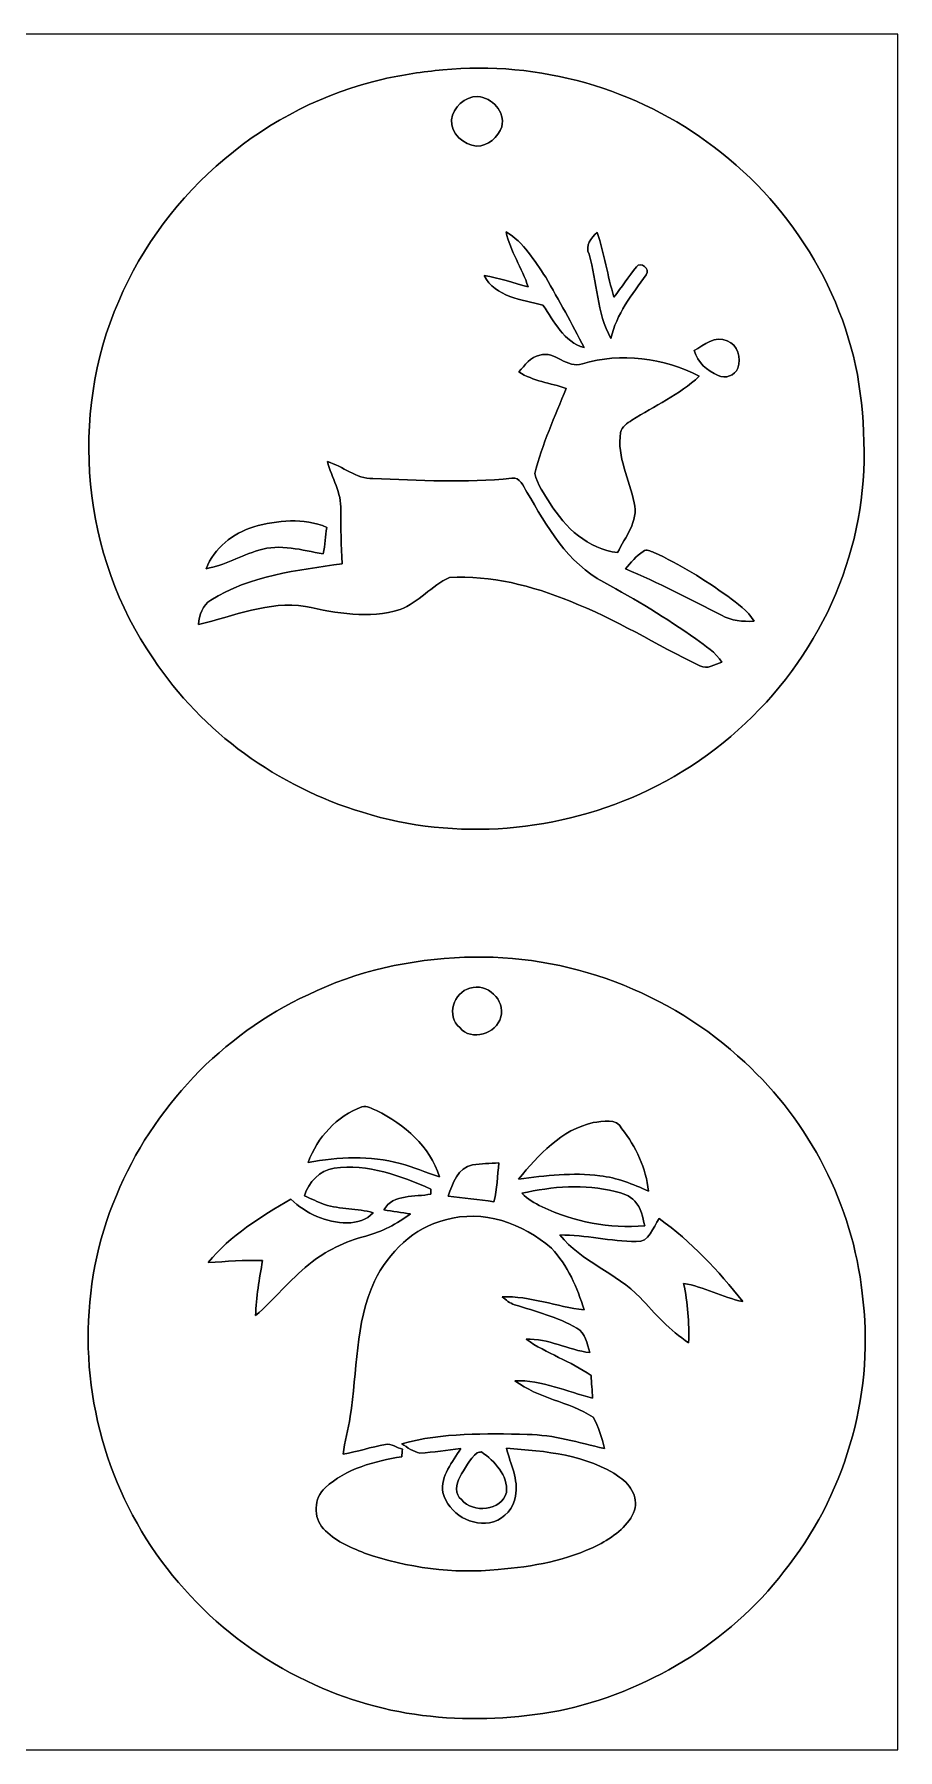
# Model space of a CAD drawing. Header units: centimetres. Extents: x -16.8 to 16.8, y -16.7 to 16.7.
# Drawn here: x 0 to 16.77, y -16.67 to 16.67 of the extents above; entities that cross this region are included whole.
import ezdxf

# ---------------------------------------------------------------- set-up
doc = ezdxf.new("R2010")
doc.units = ezdxf.units.CM
doc.header["$MEASUREMENT"] = 0
doc.layers.add('Layer 1', color=7, linetype='Continuous')

msp = doc.modelspace()

# ---------------------------------------------------------------- linework, layer by layer
at = {"layer": 'Layer 1', "color": 7}
for points, knots in [([(-16.77458, 16.66875), (-16.77458, 16.66875), (16.77458, 16.66875), (16.77458, 16.66875), (16.77458, 16.66875), (16.77458, 16.66875), (16.77458, -16.66875), (16.77458, -16.66875), (16.77458, -16.66875), (16.77458, -16.66875), (-16.77458, -16.66875), (-16.77458, -16.66875), (-16.77458, -16.66875), (-16.77458, -16.66875), (-16.77458, 16.66875), (-16.77458, 16.66875), (-16.77458, 16.66875), (-16.77458, 16.66875), (-16.77458, 16.66875), (-16.77458, 16.66875)], [0, 0, 0, 0, 0.16666667, 0.16666667, 0.16666667, 0.16666667, 0.33333333, 0.33333333, 0.33333333, 0.33333333, 0.5, 0.5, 0.5, 0.5, 0.66666667, 0.66666667, 0.66666667, 0.66666667, 1, 1, 1, 1]), ([(7.93574, 15.97731), (7.54697, 15.94344), (7.16033, 15.88347), (6.77933, 15.79915), (6.77933, 15.79915), (4.51309, 15.27881), (2.54529, 13.62534), (1.63901, 11.48433), (1.63901, 11.48433), (0.67169, 9.25442), (0.92357, 6.53344), (2.31246, 4.53425), (2.31246, 4.53425), (3.26072, 3.10198), (4.73498, 2.04117), (6.37611, 1.54869), (6.37611, 1.54869), (8.19079, 0.98072), (10.21574, 1.15711), (11.9253, 1.97767), (11.9253, 1.97767), (13.7735, 2.86244), (15.24564, 4.53566), (15.82455, 6.50804), (15.82455, 6.50804), (16.13288, 7.47289), (16.17662, 8.50441), (16.07009, 9.50595), (16.07009, 9.50595), (15.87147, 11.46916), (14.77716, 13.29725), (13.20729, 14.47624), (13.20729, 14.47624), (11.72351, 15.61853), (9.79911, 16.1604), (7.93574, 15.97731), (7.93574, 15.97731), (7.93574, 15.97731), (7.93574, 15.97731), (7.93574, 15.97731)], [0, 0, 0, 0, 0.09090909, 0.09090909, 0.09090909, 0.09090909, 0.18181818, 0.18181818, 0.18181818, 0.18181818, 0.27272727, 0.27272727, 0.27272727, 0.27272727, 0.36363636, 0.36363636, 0.36363636, 0.36363636, 0.45454545, 0.45454545, 0.45454545, 0.45454545, 0.54545455, 0.54545455, 0.54545455, 0.54545455, 0.63636364, 0.63636364, 0.63636364, 0.63636364, 0.72727273, 0.72727273, 0.72727273, 0.72727273, 0.81818182, 0.81818182, 0.81818182, 0.81818182, 1, 1, 1, 1]), ([(8.61342, 15.45907), (8.89459, 15.43438), (9.15599, 15.17121), (9.08156, 14.87311), (9.08156, 14.87311), (9.00994, 14.66956), (8.81697, 14.49387), (8.59402, 14.49317), (8.59402, 14.49317), (8.34143, 14.51998), (8.08884, 14.73835), (8.10366, 15.00576), (8.10366, 15.00576), (8.14176, 15.24882), (8.35801, 15.4619), (8.61342, 15.45907)], [0, 0, 0, 0, 0.2, 0.2, 0.2, 0.2, 0.4, 0.4, 0.4, 0.4, 0.6, 0.6, 0.6, 0.6, 1, 1, 1, 1]), ([(9.16481, 12.83194), (9.50807, 12.62556), (9.71726, 12.27032), (9.93528, 11.94752), (9.93528, 11.94752), (10.19069, 11.49491), (10.45281, 11.04547), (10.68282, 10.5791), (10.68282, 10.5791), (10.28771, 10.68317), (10.09791, 11.09768), (9.88201, 11.40178), (9.88201, 11.40178), (9.47314, 11.51149), (8.95773, 11.56441), (8.73795, 11.97998), (8.73795, 11.97998), (9.03182, 11.94012), (9.30981, 11.83287), (9.59591, 11.75985), (9.59591, 11.75985), (9.47773, 12.12744), (9.24419, 12.44953), (9.16481, 12.83194)], [0, 0, 0, 0, 0.14285714, 0.14285714, 0.14285714, 0.14285714, 0.28571429, 0.28571429, 0.28571429, 0.28571429, 0.42857143, 0.42857143, 0.42857143, 0.42857143, 0.57142857, 0.57142857, 0.57142857, 0.57142857, 0.71428571, 0.71428571, 0.71428571, 0.71428571, 1, 1, 1, 1]), ([(10.77842, 12.39273), (10.69657, 12.5663), (10.81758, 12.71376), (10.93682, 12.81889), (10.93682, 12.81889), (11.07299, 12.40649), (11.13684, 11.97504), (11.26243, 11.55982), (11.26243, 11.55982), (11.41271, 11.75314), (11.54571, 11.96058), (11.69952, 12.15108), (11.69952, 12.15108), (11.78207, 12.26397), (11.97398, 12.10592), (11.88579, 11.99515), (11.88579, 11.99515), (11.61133, 11.61027), (11.30688, 11.23103), (11.20387, 10.75725), (11.20387, 10.75725), (10.92094, 11.25432), (10.9407, 11.85439), (10.77842, 12.39273)], [0, 0, 0, 0, 0.14285714, 0.14285714, 0.14285714, 0.14285714, 0.28571429, 0.28571429, 0.28571429, 0.28571429, 0.42857143, 0.42857143, 0.42857143, 0.42857143, 0.57142857, 0.57142857, 0.57142857, 0.57142857, 0.71428571, 0.71428571, 0.71428571, 0.71428571, 1, 1, 1, 1]), ([(12.821, 10.5216), (13.00903, 10.62637), (13.22952, 10.82393), (13.46024, 10.70963), (13.46024, 10.70963), (13.67684, 10.64048), (13.73505, 10.37343), (13.66873, 10.18046), (13.66873, 10.18046), (13.61017, 10.03582), (13.4239, 9.97091), (13.28455, 10.03653), (13.28455, 10.03653), (13.07677, 10.13001), (12.88344, 10.29406), (12.821, 10.5216)], [0, 0, 0, 0, 0.2, 0.2, 0.2, 0.2, 0.4, 0.4, 0.4, 0.4, 0.6, 0.6, 0.6, 0.6, 1, 1, 1, 1]), ([(9.81992, 10.43587), (10.11696, 10.52266), (10.35297, 10.16), (10.64789, 10.26442), (10.64789, 10.26442), (11.39896, 10.49337), (12.22728, 10.38084), (12.91837, 10.02277), (12.91837, 10.02277), (12.53525, 9.66117), (12.05054, 9.44633), (11.60956, 9.17011), (11.60956, 9.17011), (11.52066, 9.10872), (11.41412, 9.04311), (11.39084, 8.92951), (11.39084, 8.92951), (11.31147, 8.45114), (11.57217, 8.01934), (11.65366, 7.56179), (11.65366, 7.56179), (11.74821, 7.2076), (11.47621, 6.89504), (11.33299, 6.59694), (11.33299, 6.59694), (10.76396, 6.65974), (10.31099, 7.08413), (10.02136, 7.55332), (10.02136, 7.55332), (9.91235, 7.73747), (9.76524, 7.91704), (9.72644, 8.13188), (9.72644, 8.13188), (9.86402, 8.70444), (10.11767, 9.24172), (10.33321, 9.78817), (10.33321, 9.78817), (10.02594, 9.89083), (9.68939, 9.92717), (9.41458, 10.10849), (9.41458, 10.10849), (9.53064, 10.23726), (9.63824, 10.39954), (9.81992, 10.43587)], [0, 0, 0, 0, 0.08333333, 0.08333333, 0.08333333, 0.08333333, 0.16666667, 0.16666667, 0.16666667, 0.16666667, 0.25, 0.25, 0.25, 0.25, 0.33333333, 0.33333333, 0.33333333, 0.33333333, 0.41666667, 0.41666667, 0.41666667, 0.41666667, 0.5, 0.5, 0.5, 0.5, 0.58333333, 0.58333333, 0.58333333, 0.58333333, 0.66666667, 0.66666667, 0.66666667, 0.66666667, 0.75, 0.75, 0.75, 0.75, 0.83333333, 0.83333333, 0.83333333, 0.83333333, 1, 1, 1, 1]), ([(5.69348, 8.36401), (5.99757, 8.27546), (6.24981, 8.02922), (6.57931, 8.03522), (6.57931, 8.03522), (7.47712, 7.99888), (8.37882, 7.94667), (9.27488, 8.04192), (9.27488, 8.04192), (9.44316, 8.07402), (9.49713, 7.88282), (9.57192, 7.77205), (9.57192, 7.77205), (9.95574, 7.11024), (10.36355, 6.3881), (11.06593, 6.02015), (11.06593, 6.02015), (11.68259, 5.68748), (12.28302, 5.32412), (12.85346, 4.91702), (12.85346, 4.91702), (13.03549, 4.78367), (13.23657, 4.65949), (13.36005, 4.46405), (13.36005, 4.46405), (13.22176, 4.43336), (13.0743, 4.31024), (12.93213, 4.39632), (12.93213, 4.39632), (12.08652, 4.80166), (11.28924, 5.31001), (10.41224, 5.64974), (10.41224, 5.64974), (9.6714, 5.95454), (8.86989, 6.15774), (8.06556, 6.11188), (8.06556, 6.11188), (7.71984, 5.95207), (7.46689, 5.63069), (7.10741, 5.48922), (7.10741, 5.48922), (6.50522, 5.30437), (5.86881, 5.41796), (5.26874, 5.55061), (5.26874, 5.55061), (4.55401, 5.66173), (3.87526, 5.35658), (3.19088, 5.201), (3.19088, 5.201), (3.20146, 5.38198), (3.27025, 5.57071), (3.42935, 5.67196), (3.42935, 5.67196), (4.19171, 6.15103), (5.10999, 6.25369), (5.98241, 6.38034), (5.98241, 6.38034), (5.96336, 6.72747), (5.95383, 7.07566), (5.95454, 7.42315), (5.95454, 7.42315), (5.97253, 7.75864), (5.77921, 8.04968), (5.69348, 8.36401)], [0, 0, 0, 0, 0.05882353, 0.05882353, 0.05882353, 0.05882353, 0.11764706, 0.11764706, 0.11764706, 0.11764706, 0.17647059, 0.17647059, 0.17647059, 0.17647059, 0.23529412, 0.23529412, 0.23529412, 0.23529412, 0.29411765, 0.29411765, 0.29411765, 0.29411765, 0.35294118, 0.35294118, 0.35294118, 0.35294118, 0.41176471, 0.41176471, 0.41176471, 0.41176471, 0.47058824, 0.47058824, 0.47058824, 0.47058824, 0.52941176, 0.52941176, 0.52941176, 0.52941176, 0.58823529, 0.58823529, 0.58823529, 0.58823529, 0.64705882, 0.64705882, 0.64705882, 0.64705882, 0.70588235, 0.70588235, 0.70588235, 0.70588235, 0.76470588, 0.76470588, 0.76470588, 0.76470588, 0.82352941, 0.82352941, 0.82352941, 0.82352941, 0.88235294, 0.88235294, 0.88235294, 0.88235294, 1, 1, 1, 1]), ([(4.26261, 7.09718), (4.72087, 7.22312), (5.23311, 7.28133), (5.68113, 7.08625), (5.68113, 7.08625), (5.65926, 6.91515), (5.65044, 6.74123), (5.61375, 6.57225), (5.61375, 6.57225), (5.20136, 6.64139), (4.77696, 6.77404), (4.36139, 6.64281), (4.36139, 6.64281), (4.01461, 6.53909), (3.69817, 6.34612), (3.33834, 6.28368), (3.33834, 6.28368), (3.4925, 6.68761), (3.86045, 6.96842), (4.26261, 7.09718)], [0, 0, 0, 0, 0.16666667, 0.16666667, 0.16666667, 0.16666667, 0.33333333, 0.33333333, 0.33333333, 0.33333333, 0.5, 0.5, 0.5, 0.5, 0.66666667, 0.66666667, 0.66666667, 0.66666667, 1, 1, 1, 1]), ([(11.8297, 6.61987), (11.89108, 6.67032), (11.9701, 6.6234), (12.0336, 6.60118), (12.0336, 6.60118), (12.54125, 6.36799), (13.01891, 6.07413), (13.47188, 5.74781), (13.47188, 5.74781), (13.65814, 5.60493), (13.86522, 5.47194), (13.98376, 5.26203), (13.98376, 5.26203), (13.76715, 5.25286), (13.5442, 5.26768), (13.35229, 5.3781), (13.35229, 5.3781), (12.73492, 5.6896), (12.12356, 6.01416), (11.48503, 6.28015), (11.48503, 6.28015), (11.58769, 6.40397), (11.69705, 6.52674), (11.8297, 6.61987)], [0, 0, 0, 0, 0.14285714, 0.14285714, 0.14285714, 0.14285714, 0.28571429, 0.28571429, 0.28571429, 0.28571429, 0.42857143, 0.42857143, 0.42857143, 0.42857143, 0.57142857, 0.57142857, 0.57142857, 0.57142857, 0.71428571, 0.71428571, 0.71428571, 0.71428571, 1, 1, 1, 1]), ([(8.35801, -1.26824), (7.31026, -1.30986), (6.2611, -1.53141), (5.31777, -1.99813), (5.31777, -1.99813), (3.64631, -2.77072), (2.29411, -4.19664), (1.59456, -5.89809), (1.59456, -5.89809), (0.84667, -7.65916), (0.87489, -9.71867), (1.60937, -11.47904), (1.60937, -11.47904), (2.32974, -13.21188), (3.73133, -14.64592), (5.44759, -15.4051), (5.44759, -15.4051), (6.96489, -16.11418), (8.71537, -16.2179), (10.34239, -15.87994), (10.34239, -15.87994), (12.04842, -15.48553), (13.62322, -14.49176), (14.66427, -13.07712), (14.66427, -13.07712), (15.80656, -11.59263), (16.33185, -9.65271), (16.08561, -7.79463), (16.08561, -7.79463), (15.89758, -6.09), (15.06432, -4.46687), (13.80208, -3.308), (13.80208, -3.308), (12.35357, -1.94028), (10.34803, -1.19063), (8.35801, -1.26824)], [0, 0, 0, 0, 0.1, 0.1, 0.1, 0.1, 0.2, 0.2, 0.2, 0.2, 0.3, 0.3, 0.3, 0.3, 0.4, 0.4, 0.4, 0.4, 0.5, 0.5, 0.5, 0.5, 0.6, 0.6, 0.6, 0.6, 0.7, 0.7, 0.7, 0.7, 0.8, 0.8, 0.8, 0.8, 1, 1, 1, 1]), ([(8.4649, -1.87008), (8.78417, -1.75719), (9.16658, -2.10185), (9.06286, -2.42888), (9.06286, -2.42888), (8.9789, -2.75696), (8.49348, -2.91148), (8.26452, -2.63596), (8.26452, -2.63596), (7.99959, -2.41618), (8.14387, -1.94592), (8.4649, -1.87008)], [0, 0, 0, 0, 0.25, 0.25, 0.25, 0.25, 0.5, 0.5, 0.5, 0.5, 1, 1, 1, 1]), ([(6.36482, -4.17442), (6.46571, -4.14267), (6.56061, -4.21428), (6.65092, -4.24815), (6.65092, -4.24815), (7.18749, -4.51026), (7.69267, -4.947), (7.87047, -5.53438), (7.87047, -5.53438), (7.61189, -5.46206), (7.36917, -5.34), (7.10812, -5.27685), (7.10812, -5.27685), (6.52462, -5.11598), (5.91044, -5.15303), (5.32095, -5.25463), (5.32095, -5.25463), (5.49663, -4.76814), (5.87834, -4.35857), (6.36482, -4.17442)], [0, 0, 0, 0, 0.16666667, 0.16666667, 0.16666667, 0.16666667, 0.33333333, 0.33333333, 0.33333333, 0.33333333, 0.5, 0.5, 0.5, 0.5, 0.66666667, 0.66666667, 0.66666667, 0.66666667, 1, 1, 1, 1]), ([(10.8585, -4.47957), (11.043, -4.46581), (11.31288, -4.37974), (11.41554, -4.60093), (11.41554, -4.60093), (11.69106, -4.9463), (11.88544, -5.37034), (11.93306, -5.81237), (11.93306, -5.81237), (11.62932, -5.6829), (11.32064, -5.54602), (10.98832, -5.51709), (10.98832, -5.51709), (10.46127, -5.44442), (9.93246, -5.51215), (9.40964, -5.57953), (9.40964, -5.57953), (9.79135, -5.10787), (10.24184, -4.62068), (10.8585, -4.47957)], [0, 0, 0, 0, 0.16666667, 0.16666667, 0.16666667, 0.16666667, 0.33333333, 0.33333333, 0.33333333, 0.33333333, 0.5, 0.5, 0.5, 0.5, 0.66666667, 0.66666667, 0.66666667, 0.66666667, 1, 1, 1, 1]), ([(5.82542, -5.3654), (6.47806, -5.28002), (7.11588, -5.51533), (7.70467, -5.7725), (7.70467, -5.7725), (7.70537, -5.79684), (7.70643, -5.84518), (7.70714, -5.86952), (7.70714, -5.86952), (7.39951, -5.93654), (6.97689, -5.86176), (6.78921, -6.17643), (6.78921, -6.17643), (6.96172, -6.20677), (7.13387, -6.23006), (7.30779, -6.25757), (7.30779, -6.25757), (7.04497, -6.44772), (6.75464, -6.60647), (6.43855, -6.68549), (6.43855, -6.68549), (6.03709, -6.79027), (5.65714, -6.97724), (5.33471, -7.23865), (5.33471, -7.23865), (4.95935, -7.5378), (4.6609, -7.9188), (4.30001, -8.23348), (4.30001, -8.23348), (4.30918, -7.87294), (4.37127, -7.51805), (4.43442, -7.16421), (4.43442, -7.16421), (4.0827, -7.14199), (3.73168, -7.18608), (3.38067, -7.20055), (3.38067, -7.20055), (3.80859, -6.67068), (4.40231, -6.31119), (4.98263, -5.97041), (4.98263, -5.97041), (5.27897, -6.25193), (5.66879, -6.42585), (6.08048, -6.43184), (6.08048, -6.43184), (6.26427, -6.42338), (6.45795, -6.37681), (6.58389, -6.23323), (6.58389, -6.23323), (6.27521, -6.14539), (5.94501, -6.17432), (5.63951, -6.07201), (5.63951, -6.07201), (5.50474, -6.02368), (5.37633, -5.96124), (5.24651, -5.90268), (5.24651, -5.90268), (5.33224, -5.63915), (5.54143, -5.41161), (5.82542, -5.3654)], [0, 0, 0, 0, 0.0625, 0.0625, 0.0625, 0.0625, 0.125, 0.125, 0.125, 0.125, 0.1875, 0.1875, 0.1875, 0.1875, 0.25, 0.25, 0.25, 0.25, 0.3125, 0.3125, 0.3125, 0.3125, 0.375, 0.375, 0.375, 0.375, 0.4375, 0.4375, 0.4375, 0.4375, 0.5, 0.5, 0.5, 0.5, 0.5625, 0.5625, 0.5625, 0.5625, 0.625, 0.625, 0.625, 0.625, 0.6875, 0.6875, 0.6875, 0.6875, 0.75, 0.75, 0.75, 0.75, 0.8125, 0.8125, 0.8125, 0.8125, 0.875, 0.875, 0.875, 0.875, 1, 1, 1, 1]), ([(8.515, -5.30507), (8.68292, -5.27861), (8.85507, -5.27579), (9.02582, -5.26521), (9.02582, -5.26521), (8.99901, -5.51639), (8.99689, -5.77427), (8.92951, -6.02015), (8.92951, -6.02015), (8.63353, -5.97535), (8.33543, -5.95066), (8.0391, -5.90938), (8.0391, -5.90938), (8.128, -5.67337), (8.22819, -5.34635), (8.515, -5.30507)], [0, 0, 0, 0, 0.2, 0.2, 0.2, 0.2, 0.4, 0.4, 0.4, 0.4, 0.6, 0.6, 0.6, 0.6, 1, 1, 1, 1]), ([(9.47173, -5.85576), (10.06334, -5.72206), (10.69093, -5.66808), (11.28466, -5.81942), (11.28466, -5.81942), (11.4233, -5.85152), (11.56829, -5.89668), (11.6653, -6.00851), (11.6653, -6.00851), (11.79583, -6.13339), (11.81735, -6.32354), (11.85933, -6.48864), (11.85933, -6.48864), (11.17565, -6.54579), (10.4835, -6.41103), (9.86508, -6.11822), (9.86508, -6.11822), (9.72361, -6.04661), (9.58144, -5.97147), (9.47173, -5.85576)], [0, 0, 0, 0, 0.16666667, 0.16666667, 0.16666667, 0.16666667, 0.33333333, 0.33333333, 0.33333333, 0.33333333, 0.5, 0.5, 0.5, 0.5, 0.66666667, 0.66666667, 0.66666667, 0.66666667, 1, 1, 1, 1]), ([(7.99077, -6.37187), (8.71326, -6.16373), (9.49889, -6.43678), (10.04605, -6.92291), (10.04605, -6.92291), (10.36144, -7.2577), (10.55299, -7.68632), (10.68141, -8.12341), (10.68141, -8.12341), (10.14801, -8.06132), (9.63542, -7.84754), (9.09073, -7.86589), (9.09073, -7.86589), (9.1627, -7.92692), (9.23713, -7.99147), (9.32921, -8.0204), (9.32921, -8.0204), (9.73949, -8.15128), (10.16388, -8.25782), (10.54029, -8.47478), (10.54029, -8.47478), (10.7121, -8.57003), (10.73926, -8.7817), (10.79324, -8.95174), (10.79324, -8.95174), (10.37343, -8.90446), (9.98255, -8.66528), (9.5564, -8.6935), (9.5564, -8.6935), (9.95186, -8.97114), (10.42106, -9.11719), (10.81758, -9.39624), (10.81758, -9.39624), (10.82675, -9.54264), (10.83769, -9.68939), (10.84792, -9.83686), (10.84792, -9.83686), (10.34979, -9.71303), (9.86049, -9.47773), (9.33838, -9.4996), (9.33838, -9.4996), (9.79276, -9.84038), (10.38366, -9.90141), (10.85568, -10.20586), (10.85568, -10.20586), (10.96892, -10.38931), (11.02536, -10.60662), (11.07687, -10.81652), (11.07687, -10.81652), (10.58157, -10.70081), (10.0898, -10.54947), (9.57721, -10.54065), (9.57721, -10.54065), (8.76582, -10.52583), (7.9308, -10.50466), (7.14199, -10.72197), (7.14199, -10.72197), (7.24994, -10.79606), (7.36, -10.88037), (7.49229, -10.90295), (7.49229, -10.90295), (7.75794, -10.89342), (8.02005, -10.84262), (8.28428, -10.81687), (8.28428, -10.81687), (8.13259, -11.07969), (7.8867, -11.34357), (7.94032, -11.67236), (7.94032, -11.67236), (8.04439, -12.08581), (8.51041, -12.35463), (8.92246, -12.24033), (8.92246, -12.24033), (9.14329, -12.16484), (9.31227, -11.97434), (9.34649, -11.74291), (9.34649, -11.74291), (9.41493, -11.4173), (9.24807, -11.11638), (9.17363, -10.80911), (9.17363, -10.80911), (9.92893, -10.86767), (10.7375, -10.93047), (11.37885, -11.37567), (11.37885, -11.37567), (11.59192, -11.51643), (11.75808, -11.80994), (11.64308, -12.06253), (11.64308, -12.06253), (11.5129, -12.35357), (11.23174, -12.5409), (10.96081, -12.68871), (10.96081, -12.68871), (10.35685, -12.98963), (9.68093, -13.11628), (9.01277, -13.16672), (9.01277, -13.16672), (8.13682, -13.25598), (7.24464, -13.13568), (6.41491, -12.8464), (6.41491, -12.8464), (6.12669, -12.73351), (5.83177, -12.6051), (5.61622, -12.37544), (5.61622, -12.37544), (5.41796, -12.15778), (5.42819, -11.77502), (5.65185, -11.57817), (5.65185, -11.57817), (6.05578, -11.20175), (6.60964, -11.06382), (7.13916, -10.97562), (7.13916, -10.97562), (7.14304, -10.92694), (7.14728, -10.87896), (7.15186, -10.83098), (7.15186, -10.83098), (7.04427, -10.79888), (6.94231, -10.71316), (6.82519, -10.73679), (6.82519, -10.73679), (6.54579, -10.78689), (6.27592, -10.87579), (5.99757, -10.92729), (5.99757, -10.92729), (6.02968, -10.68105), (6.10235, -10.44222), (6.13551, -10.19634), (6.13551, -10.19634), (6.2738, -9.3151), (6.23217, -8.38764), (6.60894, -7.56003), (6.60894, -7.56003), (6.88693, -7.01005), (7.37059, -6.50769), (7.99077, -6.37187)], [0, 0, 0, 0, 0.02857143, 0.02857143, 0.02857143, 0.02857143, 0.05714286, 0.05714286, 0.05714286, 0.05714286, 0.08571429, 0.08571429, 0.08571429, 0.08571429, 0.11428571, 0.11428571, 0.11428571, 0.11428571, 0.14285714, 0.14285714, 0.14285714, 0.14285714, 0.17142857, 0.17142857, 0.17142857, 0.17142857, 0.2, 0.2, 0.2, 0.2, 0.22857143, 0.22857143, 0.22857143, 0.22857143, 0.25714286, 0.25714286, 0.25714286, 0.25714286, 0.28571429, 0.28571429, 0.28571429, 0.28571429, 0.31428571, 0.31428571, 0.31428571, 0.31428571, 0.34285714, 0.34285714, 0.34285714, 0.34285714, 0.37142857, 0.37142857, 0.37142857, 0.37142857, 0.4, 0.4, 0.4, 0.4, 0.42857143, 0.42857143, 0.42857143, 0.42857143, 0.45714286, 0.45714286, 0.45714286, 0.45714286, 0.48571429, 0.48571429, 0.48571429, 0.48571429, 0.51428571, 0.51428571, 0.51428571, 0.51428571, 0.54285714, 0.54285714, 0.54285714, 0.54285714, 0.57142857, 0.57142857, 0.57142857, 0.57142857, 0.6, 0.6, 0.6, 0.6, 0.62857143, 0.62857143, 0.62857143, 0.62857143, 0.65714286, 0.65714286, 0.65714286, 0.65714286, 0.68571429, 0.68571429, 0.68571429, 0.68571429, 0.71428571, 0.71428571, 0.71428571, 0.71428571, 0.74285714, 0.74285714, 0.74285714, 0.74285714, 0.77142857, 0.77142857, 0.77142857, 0.77142857, 0.8, 0.8, 0.8, 0.8, 0.82857143, 0.82857143, 0.82857143, 0.82857143, 0.85714286, 0.85714286, 0.85714286, 0.85714286, 0.88571429, 0.88571429, 0.88571429, 0.88571429, 0.91428571, 0.91428571, 0.91428571, 0.91428571, 0.94285714, 0.94285714, 0.94285714, 0.94285714, 1, 1, 1, 1]), ([(12.14155, -6.34824), (12.76456, -6.79168), (13.29161, -7.36141), (13.76398, -7.95831), (13.76398, -7.95831), (13.36851, -7.88282), (13.01291, -7.67045), (12.61533, -7.60624), (12.61533, -7.60624), (12.69788, -7.98442), (12.7254, -8.37177), (12.71341, -8.75877), (12.71341, -8.75877), (12.34863, -8.52417), (12.06218, -8.19467), (11.76867, -7.8807), (11.76867, -7.8807), (11.31041, -7.40163), (10.62849, -7.18679), (10.21256, -6.66538), (10.21256, -6.66538), (10.71069, -6.66468), (11.19822, -6.7885), (11.69599, -6.79379), (11.69599, -6.79379), (11.94929, -6.81708), (12.01984, -6.51439), (12.14155, -6.34824)], [0, 0, 0, 0, 0.125, 0.125, 0.125, 0.125, 0.25, 0.25, 0.25, 0.25, 0.375, 0.375, 0.375, 0.375, 0.5, 0.5, 0.5, 0.5, 0.625, 0.625, 0.625, 0.625, 0.75, 0.75, 0.75, 0.75, 1, 1, 1, 1]), ([(8.6046, -10.89695), (8.62577, -10.89272), (8.6681, -10.88461), (8.68927, -10.88037), (8.68927, -10.88037), (8.94186, -11.06629), (9.20785, -11.32805), (9.17222, -11.67342), (9.17222, -11.67342), (9.07415, -12.03113), (8.52417, -12.07841), (8.29874, -11.80959), (8.29874, -11.80959), (8.16292, -11.70481), (8.19573, -11.50691), (8.26558, -11.37285), (8.26558, -11.37285), (8.3633, -11.20599), (8.45679, -11.02572), (8.6046, -10.89695)], [0, 0, 0, 0, 0.16666667, 0.16666667, 0.16666667, 0.16666667, 0.33333333, 0.33333333, 0.33333333, 0.33333333, 0.5, 0.5, 0.5, 0.5, 0.66666667, 0.66666667, 0.66666667, 0.66666667, 1, 1, 1, 1])]:
    msp.add_open_spline(points, degree=3, knots=knots, dxfattribs=at)
at = {"layer": 'Layer 1', "color": 251}
for points, knots in [([(7.93574, 15.97731), (9.79911, 16.1604), (11.72351, 15.61853), (13.20729, 14.47624), (13.20729, 14.47624), (14.77716, 13.29725), (15.87147, 11.46916), (16.07009, 9.50595), (16.07009, 9.50595), (16.17662, 8.50441), (16.13288, 7.47289), (15.82455, 6.50804), (15.82455, 6.50804), (15.24564, 4.53566), (13.7735, 2.86244), (11.9253, 1.97767), (11.9253, 1.97767), (10.21574, 1.15711), (8.19079, 0.98072), (6.37611, 1.54869), (6.37611, 1.54869), (4.73498, 2.04117), (3.26072, 3.10198), (2.31246, 4.53425), (2.31246, 4.53425), (0.92357, 6.53344), (0.67169, 9.25442), (1.63901, 11.48433), (1.63901, 11.48433), (2.54529, 13.62534), (4.51309, 15.27881), (6.77933, 15.79915), (6.77933, 15.79915), (7.16033, 15.88347), (7.54697, 15.94344), (7.93574, 15.97731), (7.93574, 15.97731), (7.93574, 15.97731), (7.93574, 15.97731), (7.93574, 15.97731)], [0, 0, 0, 0, 0.09090909, 0.09090909, 0.09090909, 0.09090909, 0.18181818, 0.18181818, 0.18181818, 0.18181818, 0.27272727, 0.27272727, 0.27272727, 0.27272727, 0.36363636, 0.36363636, 0.36363636, 0.36363636, 0.45454545, 0.45454545, 0.45454545, 0.45454545, 0.54545455, 0.54545455, 0.54545455, 0.54545455, 0.63636364, 0.63636364, 0.63636364, 0.63636364, 0.72727273, 0.72727273, 0.72727273, 0.72727273, 0.81818182, 0.81818182, 0.81818182, 0.81818182, 1, 1, 1, 1]), ([(8.61342, 15.45907), (8.35801, 15.4619), (8.14176, 15.24882), (8.10366, 15.00576), (8.10366, 15.00576), (8.08884, 14.73835), (8.34143, 14.51998), (8.59402, 14.49317), (8.59402, 14.49317), (8.81697, 14.49387), (9.00994, 14.66956), (9.08156, 14.87311), (9.08156, 14.87311), (9.15599, 15.17121), (8.89459, 15.43438), (8.61342, 15.45907), (8.61342, 15.45907), (8.61342, 15.45907), (8.61342, 15.45907), (8.61342, 15.45907)], [0, 0, 0, 0, 0.16666667, 0.16666667, 0.16666667, 0.16666667, 0.33333333, 0.33333333, 0.33333333, 0.33333333, 0.5, 0.5, 0.5, 0.5, 0.66666667, 0.66666667, 0.66666667, 0.66666667, 1, 1, 1, 1]), ([(9.16481, 12.83194), (9.24419, 12.44953), (9.47773, 12.12744), (9.59591, 11.75985), (9.59591, 11.75985), (9.30981, 11.83287), (9.03182, 11.94012), (8.73795, 11.97998), (8.73795, 11.97998), (8.95773, 11.56441), (9.47314, 11.51149), (9.88201, 11.40178), (9.88201, 11.40178), (10.09791, 11.09768), (10.28771, 10.68317), (10.68282, 10.5791), (10.68282, 10.5791), (10.45281, 11.04547), (10.19069, 11.49491), (9.93528, 11.94752), (9.93528, 11.94752), (9.71726, 12.27032), (9.50807, 12.62556), (9.16481, 12.83194), (9.16481, 12.83194), (9.16481, 12.83194), (9.16481, 12.83194), (9.16481, 12.83194)], [0, 0, 0, 0, 0.125, 0.125, 0.125, 0.125, 0.25, 0.25, 0.25, 0.25, 0.375, 0.375, 0.375, 0.375, 0.5, 0.5, 0.5, 0.5, 0.625, 0.625, 0.625, 0.625, 0.75, 0.75, 0.75, 0.75, 1, 1, 1, 1]), ([(10.77842, 12.39273), (10.9407, 11.85439), (10.92094, 11.25432), (11.20387, 10.75725), (11.20387, 10.75725), (11.30688, 11.23103), (11.61133, 11.61027), (11.88579, 11.99515), (11.88579, 11.99515), (11.97398, 12.10592), (11.78207, 12.26397), (11.69952, 12.15108), (11.69952, 12.15108), (11.54571, 11.96058), (11.41271, 11.75314), (11.26243, 11.55982), (11.26243, 11.55982), (11.13684, 11.97504), (11.07299, 12.40649), (10.93682, 12.81889), (10.93682, 12.81889), (10.81758, 12.71376), (10.69657, 12.5663), (10.77842, 12.39273), (10.77842, 12.39273), (10.77842, 12.39273), (10.77842, 12.39273), (10.77842, 12.39273)], [0, 0, 0, 0, 0.125, 0.125, 0.125, 0.125, 0.25, 0.25, 0.25, 0.25, 0.375, 0.375, 0.375, 0.375, 0.5, 0.5, 0.5, 0.5, 0.625, 0.625, 0.625, 0.625, 0.75, 0.75, 0.75, 0.75, 1, 1, 1, 1]), ([(12.821, 10.5216), (12.88344, 10.29406), (13.07677, 10.13001), (13.28455, 10.03653), (13.28455, 10.03653), (13.4239, 9.97091), (13.61017, 10.03582), (13.66873, 10.18046), (13.66873, 10.18046), (13.73505, 10.37343), (13.67684, 10.64048), (13.46024, 10.70963), (13.46024, 10.70963), (13.22952, 10.82393), (13.00903, 10.62637), (12.821, 10.5216), (12.821, 10.5216), (12.821, 10.5216), (12.821, 10.5216), (12.821, 10.5216)], [0, 0, 0, 0, 0.16666667, 0.16666667, 0.16666667, 0.16666667, 0.33333333, 0.33333333, 0.33333333, 0.33333333, 0.5, 0.5, 0.5, 0.5, 0.66666667, 0.66666667, 0.66666667, 0.66666667, 1, 1, 1, 1]), ([(9.81992, 10.43587), (9.63824, 10.39954), (9.53064, 10.23726), (9.41458, 10.10849), (9.41458, 10.10849), (9.68939, 9.92717), (10.02594, 9.89083), (10.33321, 9.78817), (10.33321, 9.78817), (10.11767, 9.24172), (9.86402, 8.70444), (9.72644, 8.13188), (9.72644, 8.13188), (9.76524, 7.91704), (9.91235, 7.73747), (10.02136, 7.55332), (10.02136, 7.55332), (10.31099, 7.08413), (10.76396, 6.65974), (11.33299, 6.59694), (11.33299, 6.59694), (11.47621, 6.89504), (11.74821, 7.2076), (11.65366, 7.56179), (11.65366, 7.56179), (11.57217, 8.01934), (11.31147, 8.45114), (11.39084, 8.92951), (11.39084, 8.92951), (11.41412, 9.04311), (11.52066, 9.10872), (11.60956, 9.17011), (11.60956, 9.17011), (12.05054, 9.44633), (12.53525, 9.66117), (12.91837, 10.02277), (12.91837, 10.02277), (12.22728, 10.38084), (11.39896, 10.49337), (10.64789, 10.26442), (10.64789, 10.26442), (10.35297, 10.16), (10.11696, 10.52266), (9.81992, 10.43587), (9.81992, 10.43587), (9.81992, 10.43587), (9.81992, 10.43587), (9.81992, 10.43587)], [0, 0, 0, 0, 0.07692308, 0.07692308, 0.07692308, 0.07692308, 0.15384615, 0.15384615, 0.15384615, 0.15384615, 0.23076923, 0.23076923, 0.23076923, 0.23076923, 0.30769231, 0.30769231, 0.30769231, 0.30769231, 0.38461538, 0.38461538, 0.38461538, 0.38461538, 0.46153846, 0.46153846, 0.46153846, 0.46153846, 0.53846154, 0.53846154, 0.53846154, 0.53846154, 0.61538462, 0.61538462, 0.61538462, 0.61538462, 0.69230769, 0.69230769, 0.69230769, 0.69230769, 0.76923077, 0.76923077, 0.76923077, 0.76923077, 0.84615385, 0.84615385, 0.84615385, 0.84615385, 1, 1, 1, 1]), ([(5.69348, 8.36401), (5.77921, 8.04968), (5.97253, 7.75864), (5.95454, 7.42315), (5.95454, 7.42315), (5.95383, 7.07566), (5.96336, 6.72747), (5.98241, 6.38034), (5.98241, 6.38034), (5.10999, 6.25369), (4.19171, 6.15103), (3.42935, 5.67196), (3.42935, 5.67196), (3.27025, 5.57071), (3.20146, 5.38198), (3.19088, 5.201), (3.19088, 5.201), (3.87526, 5.35658), (4.55401, 5.66173), (5.26874, 5.55061), (5.26874, 5.55061), (5.86881, 5.41796), (6.50522, 5.30437), (7.10741, 5.48922), (7.10741, 5.48922), (7.46689, 5.63069), (7.71984, 5.95207), (8.06556, 6.11188), (8.06556, 6.11188), (8.86989, 6.15774), (9.6714, 5.95454), (10.41224, 5.64974), (10.41224, 5.64974), (11.28924, 5.31001), (12.08652, 4.80166), (12.93213, 4.39632), (12.93213, 4.39632), (13.0743, 4.31024), (13.22176, 4.43336), (13.36005, 4.46405), (13.36005, 4.46405), (13.23657, 4.65949), (13.03549, 4.78367), (12.85346, 4.91702), (12.85346, 4.91702), (12.28302, 5.32412), (11.68259, 5.68748), (11.06593, 6.02015), (11.06593, 6.02015), (10.36355, 6.3881), (9.95574, 7.11024), (9.57192, 7.77205), (9.57192, 7.77205), (9.49713, 7.88282), (9.44316, 8.07402), (9.27488, 8.04192), (9.27488, 8.04192), (8.37882, 7.94667), (7.47712, 7.99888), (6.57931, 8.03522), (6.57931, 8.03522), (6.24981, 8.02922), (5.99757, 8.27546), (5.69348, 8.36401), (5.69348, 8.36401), (5.69348, 8.36401), (5.69348, 8.36401), (5.69348, 8.36401)], [0, 0, 0, 0, 0.05555556, 0.05555556, 0.05555556, 0.05555556, 0.11111111, 0.11111111, 0.11111111, 0.11111111, 0.16666667, 0.16666667, 0.16666667, 0.16666667, 0.22222222, 0.22222222, 0.22222222, 0.22222222, 0.27777778, 0.27777778, 0.27777778, 0.27777778, 0.33333333, 0.33333333, 0.33333333, 0.33333333, 0.38888889, 0.38888889, 0.38888889, 0.38888889, 0.44444444, 0.44444444, 0.44444444, 0.44444444, 0.5, 0.5, 0.5, 0.5, 0.55555556, 0.55555556, 0.55555556, 0.55555556, 0.61111111, 0.61111111, 0.61111111, 0.61111111, 0.66666667, 0.66666667, 0.66666667, 0.66666667, 0.72222222, 0.72222222, 0.72222222, 0.72222222, 0.77777778, 0.77777778, 0.77777778, 0.77777778, 0.83333333, 0.83333333, 0.83333333, 0.83333333, 0.88888889, 0.88888889, 0.88888889, 0.88888889, 1, 1, 1, 1]), ([(4.26261, 7.09718), (3.86045, 6.96842), (3.4925, 6.68761), (3.33834, 6.28368), (3.33834, 6.28368), (3.69817, 6.34612), (4.01461, 6.53909), (4.36139, 6.64281), (4.36139, 6.64281), (4.77696, 6.77404), (5.20136, 6.64139), (5.61375, 6.57225), (5.61375, 6.57225), (5.65044, 6.74123), (5.65926, 6.91515), (5.68113, 7.08625), (5.68113, 7.08625), (5.23311, 7.28133), (4.72087, 7.22312), (4.26261, 7.09718), (4.26261, 7.09718), (4.26261, 7.09718), (4.26261, 7.09718), (4.26261, 7.09718)], [0, 0, 0, 0, 0.14285714, 0.14285714, 0.14285714, 0.14285714, 0.28571429, 0.28571429, 0.28571429, 0.28571429, 0.42857143, 0.42857143, 0.42857143, 0.42857143, 0.57142857, 0.57142857, 0.57142857, 0.57142857, 0.71428571, 0.71428571, 0.71428571, 0.71428571, 1, 1, 1, 1]), ([(11.8297, 6.61987), (11.69705, 6.52674), (11.58769, 6.40397), (11.48503, 6.28015), (11.48503, 6.28015), (12.12356, 6.01416), (12.73492, 5.6896), (13.35229, 5.3781), (13.35229, 5.3781), (13.5442, 5.26768), (13.76715, 5.25286), (13.98376, 5.26203), (13.98376, 5.26203), (13.86522, 5.47194), (13.65814, 5.60493), (13.47188, 5.74781), (13.47188, 5.74781), (13.01891, 6.07413), (12.54125, 6.36799), (12.0336, 6.60118), (12.0336, 6.60118), (11.9701, 6.6234), (11.89108, 6.67032), (11.8297, 6.61987)], [0, 0, 0, 0, 0.14285714, 0.14285714, 0.14285714, 0.14285714, 0.28571429, 0.28571429, 0.28571429, 0.28571429, 0.42857143, 0.42857143, 0.42857143, 0.42857143, 0.57142857, 0.57142857, 0.57142857, 0.57142857, 0.71428571, 0.71428571, 0.71428571, 0.71428571, 1, 1, 1, 1]), ([(8.35801, -1.26824), (10.34803, -1.19063), (12.35357, -1.94028), (13.80208, -3.308), (13.80208, -3.308), (15.06432, -4.46687), (15.89758, -6.09), (16.08561, -7.79463), (16.08561, -7.79463), (16.33185, -9.65271), (15.80656, -11.59263), (14.66427, -13.07712), (14.66427, -13.07712), (13.62322, -14.49176), (12.04842, -15.48553), (10.34239, -15.87994), (10.34239, -15.87994), (8.71537, -16.2179), (6.96489, -16.11418), (5.44759, -15.4051), (5.44759, -15.4051), (3.73133, -14.64592), (2.32974, -13.21188), (1.60937, -11.47904), (1.60937, -11.47904), (0.87489, -9.71867), (0.84667, -7.65916), (1.59456, -5.89809), (1.59456, -5.89809), (2.29411, -4.19664), (3.64631, -2.77072), (5.31777, -1.99813), (5.31777, -1.99813), (6.2611, -1.53141), (7.31026, -1.30986), (8.35801, -1.26824), (8.35801, -1.26824), (8.35801, -1.26824), (8.35801, -1.26824), (8.35801, -1.26824)], [0, 0, 0, 0, 0.09090909, 0.09090909, 0.09090909, 0.09090909, 0.18181818, 0.18181818, 0.18181818, 0.18181818, 0.27272727, 0.27272727, 0.27272727, 0.27272727, 0.36363636, 0.36363636, 0.36363636, 0.36363636, 0.45454545, 0.45454545, 0.45454545, 0.45454545, 0.54545455, 0.54545455, 0.54545455, 0.54545455, 0.63636364, 0.63636364, 0.63636364, 0.63636364, 0.72727273, 0.72727273, 0.72727273, 0.72727273, 0.81818182, 0.81818182, 0.81818182, 0.81818182, 1, 1, 1, 1]), ([(8.4649, -1.87008), (8.14387, -1.94592), (7.99959, -2.41618), (8.26452, -2.63596), (8.26452, -2.63596), (8.49348, -2.91148), (8.9789, -2.75696), (9.06286, -2.42888), (9.06286, -2.42888), (9.16658, -2.10185), (8.78417, -1.75719), (8.4649, -1.87008), (8.4649, -1.87008), (8.4649, -1.87008), (8.4649, -1.87008), (8.4649, -1.87008)], [0, 0, 0, 0, 0.2, 0.2, 0.2, 0.2, 0.4, 0.4, 0.4, 0.4, 0.6, 0.6, 0.6, 0.6, 1, 1, 1, 1]), ([(6.36482, -4.17442), (5.87834, -4.35857), (5.49663, -4.76814), (5.32095, -5.25463), (5.32095, -5.25463), (5.91044, -5.15303), (6.52462, -5.11598), (7.10812, -5.27685), (7.10812, -5.27685), (7.36917, -5.34), (7.61189, -5.46206), (7.87047, -5.53438), (7.87047, -5.53438), (7.69267, -4.947), (7.18749, -4.51026), (6.65092, -4.24815), (6.65092, -4.24815), (6.56061, -4.21428), (6.46571, -4.14267), (6.36482, -4.17442), (6.36482, -4.17442), (6.36482, -4.17442), (6.36482, -4.17442), (6.36482, -4.17442)], [0, 0, 0, 0, 0.14285714, 0.14285714, 0.14285714, 0.14285714, 0.28571429, 0.28571429, 0.28571429, 0.28571429, 0.42857143, 0.42857143, 0.42857143, 0.42857143, 0.57142857, 0.57142857, 0.57142857, 0.57142857, 0.71428571, 0.71428571, 0.71428571, 0.71428571, 1, 1, 1, 1]), ([(10.8585, -4.47957), (10.24184, -4.62068), (9.79135, -5.10787), (9.40964, -5.57953), (9.40964, -5.57953), (9.93246, -5.51215), (10.46127, -5.44442), (10.98832, -5.51709), (10.98832, -5.51709), (11.32064, -5.54602), (11.62932, -5.6829), (11.93306, -5.81237), (11.93306, -5.81237), (11.88544, -5.37034), (11.69106, -4.9463), (11.41554, -4.60093), (11.41554, -4.60093), (11.31288, -4.37974), (11.043, -4.46581), (10.8585, -4.47957), (10.8585, -4.47957), (10.8585, -4.47957), (10.8585, -4.47957), (10.8585, -4.47957)], [0, 0, 0, 0, 0.14285714, 0.14285714, 0.14285714, 0.14285714, 0.28571429, 0.28571429, 0.28571429, 0.28571429, 0.42857143, 0.42857143, 0.42857143, 0.42857143, 0.57142857, 0.57142857, 0.57142857, 0.57142857, 0.71428571, 0.71428571, 0.71428571, 0.71428571, 1, 1, 1, 1]), ([(5.82542, -5.3654), (5.54143, -5.41161), (5.33224, -5.63915), (5.24651, -5.90268), (5.24651, -5.90268), (5.37633, -5.96124), (5.50474, -6.02368), (5.63951, -6.07201), (5.63951, -6.07201), (5.94501, -6.17432), (6.27521, -6.14539), (6.58389, -6.23323), (6.58389, -6.23323), (6.45795, -6.37681), (6.26427, -6.42338), (6.08048, -6.43184), (6.08048, -6.43184), (5.66879, -6.42585), (5.27897, -6.25193), (4.98263, -5.97041), (4.98263, -5.97041), (4.40231, -6.31119), (3.80859, -6.67068), (3.38067, -7.20055), (3.38067, -7.20055), (3.73168, -7.18608), (4.0827, -7.14199), (4.43442, -7.16421), (4.43442, -7.16421), (4.37127, -7.51805), (4.30918, -7.87294), (4.30001, -8.23348), (4.30001, -8.23348), (4.6609, -7.9188), (4.95935, -7.5378), (5.33471, -7.23865), (5.33471, -7.23865), (5.65714, -6.97724), (6.03709, -6.79027), (6.43855, -6.68549), (6.43855, -6.68549), (6.75464, -6.60647), (7.04497, -6.44772), (7.30779, -6.25757), (7.30779, -6.25757), (7.13387, -6.23006), (6.96172, -6.20677), (6.78921, -6.17643), (6.78921, -6.17643), (6.97689, -5.86176), (7.39951, -5.93654), (7.70714, -5.86952), (7.70714, -5.86952), (7.70643, -5.84518), (7.70537, -5.79684), (7.70467, -5.7725), (7.70467, -5.7725), (7.11588, -5.51533), (6.47806, -5.28002), (5.82542, -5.3654), (5.82542, -5.3654), (5.82542, -5.3654), (5.82542, -5.3654), (5.82542, -5.3654)], [0, 0, 0, 0, 0.05882353, 0.05882353, 0.05882353, 0.05882353, 0.11764706, 0.11764706, 0.11764706, 0.11764706, 0.17647059, 0.17647059, 0.17647059, 0.17647059, 0.23529412, 0.23529412, 0.23529412, 0.23529412, 0.29411765, 0.29411765, 0.29411765, 0.29411765, 0.35294118, 0.35294118, 0.35294118, 0.35294118, 0.41176471, 0.41176471, 0.41176471, 0.41176471, 0.47058824, 0.47058824, 0.47058824, 0.47058824, 0.52941176, 0.52941176, 0.52941176, 0.52941176, 0.58823529, 0.58823529, 0.58823529, 0.58823529, 0.64705882, 0.64705882, 0.64705882, 0.64705882, 0.70588235, 0.70588235, 0.70588235, 0.70588235, 0.76470588, 0.76470588, 0.76470588, 0.76470588, 0.82352941, 0.82352941, 0.82352941, 0.82352941, 0.88235294, 0.88235294, 0.88235294, 0.88235294, 1, 1, 1, 1]), ([(8.515, -5.30507), (8.22819, -5.34635), (8.128, -5.67337), (8.0391, -5.90938), (8.0391, -5.90938), (8.33543, -5.95066), (8.63353, -5.97535), (8.92951, -6.02015), (8.92951, -6.02015), (8.99689, -5.77427), (8.99901, -5.51639), (9.02582, -5.26521), (9.02582, -5.26521), (8.85507, -5.27579), (8.68292, -5.27861), (8.515, -5.30507), (8.515, -5.30507), (8.515, -5.30507), (8.515, -5.30507), (8.515, -5.30507)], [0, 0, 0, 0, 0.16666667, 0.16666667, 0.16666667, 0.16666667, 0.33333333, 0.33333333, 0.33333333, 0.33333333, 0.5, 0.5, 0.5, 0.5, 0.66666667, 0.66666667, 0.66666667, 0.66666667, 1, 1, 1, 1]), ([(9.47173, -5.85576), (9.58144, -5.97147), (9.72361, -6.04661), (9.86508, -6.11822), (9.86508, -6.11822), (10.4835, -6.41103), (11.17565, -6.54579), (11.85933, -6.48864), (11.85933, -6.48864), (11.81735, -6.32354), (11.79583, -6.13339), (11.6653, -6.00851), (11.6653, -6.00851), (11.56829, -5.89668), (11.4233, -5.85152), (11.28466, -5.81942), (11.28466, -5.81942), (10.69093, -5.66808), (10.06334, -5.72206), (9.47173, -5.85576), (9.47173, -5.85576), (9.47173, -5.85576), (9.47173, -5.85576), (9.47173, -5.85576)], [0, 0, 0, 0, 0.14285714, 0.14285714, 0.14285714, 0.14285714, 0.28571429, 0.28571429, 0.28571429, 0.28571429, 0.42857143, 0.42857143, 0.42857143, 0.42857143, 0.57142857, 0.57142857, 0.57142857, 0.57142857, 0.71428571, 0.71428571, 0.71428571, 0.71428571, 1, 1, 1, 1]), ([(7.99077, -6.37187), (7.37059, -6.50769), (6.88693, -7.01005), (6.60894, -7.56003), (6.60894, -7.56003), (6.23217, -8.38764), (6.2738, -9.3151), (6.13551, -10.19634), (6.13551, -10.19634), (6.10235, -10.44222), (6.02968, -10.68105), (5.99757, -10.92729), (5.99757, -10.92729), (6.27592, -10.87579), (6.54579, -10.78689), (6.82519, -10.73679), (6.82519, -10.73679), (6.94231, -10.71316), (7.04427, -10.79888), (7.15186, -10.83098), (7.15186, -10.83098), (7.14728, -10.87896), (7.14304, -10.92694), (7.13916, -10.97562), (7.13916, -10.97562), (6.60964, -11.06382), (6.05578, -11.20175), (5.65185, -11.57817), (5.65185, -11.57817), (5.42819, -11.77502), (5.41796, -12.15778), (5.61622, -12.37544), (5.61622, -12.37544), (5.83177, -12.6051), (6.12669, -12.73351), (6.41491, -12.8464), (6.41491, -12.8464), (7.24464, -13.13568), (8.13682, -13.25598), (9.01277, -13.16672), (9.01277, -13.16672), (9.68093, -13.11628), (10.35685, -12.98963), (10.96081, -12.68871), (10.96081, -12.68871), (11.23174, -12.5409), (11.5129, -12.35357), (11.64308, -12.06253), (11.64308, -12.06253), (11.75808, -11.80994), (11.59192, -11.51643), (11.37885, -11.37567), (11.37885, -11.37567), (10.7375, -10.93047), (9.92893, -10.86767), (9.17363, -10.80911), (9.17363, -10.80911), (9.24807, -11.11638), (9.41493, -11.4173), (9.34649, -11.74291), (9.34649, -11.74291), (9.31227, -11.97434), (9.14329, -12.16484), (8.92246, -12.24033), (8.92246, -12.24033), (8.51041, -12.35463), (8.04439, -12.08581), (7.94032, -11.67236), (7.94032, -11.67236), (7.8867, -11.34357), (8.13259, -11.07969), (8.28428, -10.81687), (8.28428, -10.81687), (8.02005, -10.84262), (7.75794, -10.89342), (7.49229, -10.90295), (7.49229, -10.90295), (7.36, -10.88037), (7.24994, -10.79606), (7.14199, -10.72197), (7.14199, -10.72197), (7.9308, -10.50466), (8.76582, -10.52583), (9.57721, -10.54065), (9.57721, -10.54065), (10.0898, -10.54947), (10.58157, -10.70081), (11.07687, -10.81652), (11.07687, -10.81652), (11.02536, -10.60662), (10.96892, -10.38931), (10.85568, -10.20586), (10.85568, -10.20586), (10.38366, -9.90141), (9.79276, -9.84038), (9.33838, -9.4996), (9.33838, -9.4996), (9.86049, -9.47773), (10.34979, -9.71303), (10.84792, -9.83686), (10.84792, -9.83686), (10.83769, -9.68939), (10.82675, -9.54264), (10.81758, -9.39624), (10.81758, -9.39624), (10.42106, -9.11719), (9.95186, -8.97114), (9.5564, -8.6935), (9.5564, -8.6935), (9.98255, -8.66528), (10.37343, -8.90446), (10.79324, -8.95174), (10.79324, -8.95174), (10.73926, -8.7817), (10.7121, -8.57003), (10.54029, -8.47478), (10.54029, -8.47478), (10.16388, -8.25782), (9.73949, -8.15128), (9.32921, -8.0204), (9.32921, -8.0204), (9.23713, -7.99147), (9.1627, -7.92692), (9.09073, -7.86589), (9.09073, -7.86589), (9.63542, -7.84754), (10.14801, -8.06132), (10.68141, -8.12341), (10.68141, -8.12341), (10.55299, -7.68632), (10.36144, -7.2577), (10.04605, -6.92291), (10.04605, -6.92291), (9.49889, -6.43678), (8.71326, -6.16373), (7.99077, -6.37187), (7.99077, -6.37187), (7.99077, -6.37187), (7.99077, -6.37187), (7.99077, -6.37187)], [0, 0, 0, 0, 0.02777778, 0.02777778, 0.02777778, 0.02777778, 0.05555556, 0.05555556, 0.05555556, 0.05555556, 0.08333333, 0.08333333, 0.08333333, 0.08333333, 0.11111111, 0.11111111, 0.11111111, 0.11111111, 0.13888889, 0.13888889, 0.13888889, 0.13888889, 0.16666667, 0.16666667, 0.16666667, 0.16666667, 0.19444444, 0.19444444, 0.19444444, 0.19444444, 0.22222222, 0.22222222, 0.22222222, 0.22222222, 0.25, 0.25, 0.25, 0.25, 0.27777778, 0.27777778, 0.27777778, 0.27777778, 0.30555556, 0.30555556, 0.30555556, 0.30555556, 0.33333333, 0.33333333, 0.33333333, 0.33333333, 0.36111111, 0.36111111, 0.36111111, 0.36111111, 0.38888889, 0.38888889, 0.38888889, 0.38888889, 0.41666667, 0.41666667, 0.41666667, 0.41666667, 0.44444444, 0.44444444, 0.44444444, 0.44444444, 0.47222222, 0.47222222, 0.47222222, 0.47222222, 0.5, 0.5, 0.5, 0.5, 0.52777778, 0.52777778, 0.52777778, 0.52777778, 0.55555556, 0.55555556, 0.55555556, 0.55555556, 0.58333333, 0.58333333, 0.58333333, 0.58333333, 0.61111111, 0.61111111, 0.61111111, 0.61111111, 0.63888889, 0.63888889, 0.63888889, 0.63888889, 0.66666667, 0.66666667, 0.66666667, 0.66666667, 0.69444444, 0.69444444, 0.69444444, 0.69444444, 0.72222222, 0.72222222, 0.72222222, 0.72222222, 0.75, 0.75, 0.75, 0.75, 0.77777778, 0.77777778, 0.77777778, 0.77777778, 0.80555556, 0.80555556, 0.80555556, 0.80555556, 0.83333333, 0.83333333, 0.83333333, 0.83333333, 0.86111111, 0.86111111, 0.86111111, 0.86111111, 0.88888889, 0.88888889, 0.88888889, 0.88888889, 0.91666667, 0.91666667, 0.91666667, 0.91666667, 0.94444444, 0.94444444, 0.94444444, 0.94444444, 1, 1, 1, 1]), ([(12.14155, -6.34824), (12.01984, -6.51439), (11.94929, -6.81708), (11.69599, -6.79379), (11.69599, -6.79379), (11.19822, -6.7885), (10.71069, -6.66468), (10.21256, -6.66538), (10.21256, -6.66538), (10.62849, -7.18679), (11.31041, -7.40163), (11.76867, -7.8807), (11.76867, -7.8807), (12.06218, -8.19467), (12.34863, -8.52417), (12.71341, -8.75877), (12.71341, -8.75877), (12.7254, -8.37177), (12.69788, -7.98442), (12.61533, -7.60624), (12.61533, -7.60624), (13.01291, -7.67045), (13.36851, -7.88282), (13.76398, -7.95831), (13.76398, -7.95831), (13.29161, -7.36141), (12.76456, -6.79168), (12.14155, -6.34824), (12.14155, -6.34824), (12.14155, -6.34824), (12.14155, -6.34824), (12.14155, -6.34824)], [0, 0, 0, 0, 0.11111111, 0.11111111, 0.11111111, 0.11111111, 0.22222222, 0.22222222, 0.22222222, 0.22222222, 0.33333333, 0.33333333, 0.33333333, 0.33333333, 0.44444444, 0.44444444, 0.44444444, 0.44444444, 0.55555556, 0.55555556, 0.55555556, 0.55555556, 0.66666667, 0.66666667, 0.66666667, 0.66666667, 0.77777778, 0.77777778, 0.77777778, 0.77777778, 1, 1, 1, 1]), ([(8.6046, -10.89695), (8.45679, -11.02572), (8.3633, -11.20599), (8.26558, -11.37285), (8.26558, -11.37285), (8.19573, -11.50691), (8.16292, -11.70481), (8.29874, -11.80959), (8.29874, -11.80959), (8.52417, -12.07841), (9.07415, -12.03113), (9.17222, -11.67342), (9.17222, -11.67342), (9.20785, -11.32805), (8.94186, -11.06629), (8.68927, -10.88037), (8.68927, -10.88037), (8.6681, -10.88461), (8.62577, -10.89272), (8.6046, -10.89695)], [0, 0, 0, 0, 0.16666667, 0.16666667, 0.16666667, 0.16666667, 0.33333333, 0.33333333, 0.33333333, 0.33333333, 0.5, 0.5, 0.5, 0.5, 0.66666667, 0.66666667, 0.66666667, 0.66666667, 1, 1, 1, 1])]:
    msp.add_open_spline(points, degree=3, knots=knots, dxfattribs=at)

doc.saveas('drawing.dxf')
